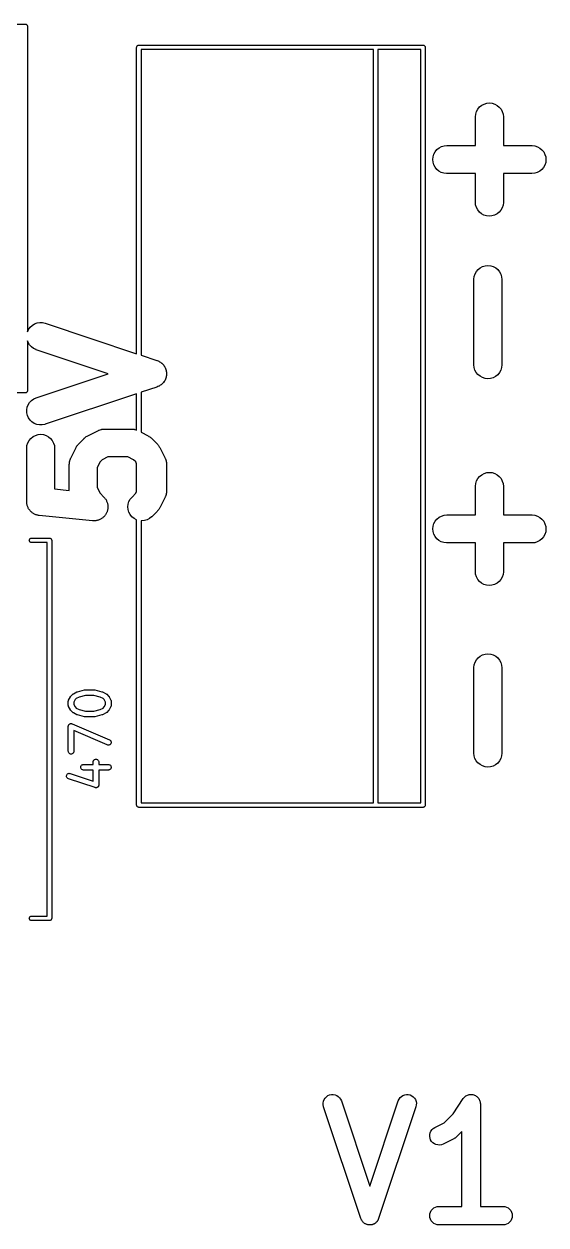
# Model space of a CAD drawing. Extents: x 84.8 to 173.4, y -140 to -47.1.
# Drawn here: x 158.46 to 172.46, y -139.28 to -107.07 of the extents above; entities that cross this region are included whole.
import ezdxf

# ---------------------------------------------------------------- set-up
doc = ezdxf.new("R2010")
doc.units = 0
doc.header["$MEASUREMENT"] = 0
doc.layers.add('BLACK', color=7, linetype='CONTINUOUS')

msp = doc.modelspace()

# ---------------------------------------------------------------- linework, layer by layer
at = {"layer": 'BLACK', "linetype": 'CONTINUOUS'}
for p, q in [((153.429, -107.069), (158.493, -107.069)), ((158.493, -107.069), (158.496, -107.069)), ((158.496, -107.069), (158.499, -107.069)), ((158.499, -107.069), (158.508, -107.07)), ((158.508, -107.07), (158.519, -107.073)), ((158.519, -107.073), (158.529, -107.079)), ((158.529, -107.079), (158.539, -107.086)), ((158.539, -107.086), (158.546, -107.096)), ((158.546, -107.096), (158.552, -107.106)), ((158.552, -107.106), (158.555, -107.117)), ((158.555, -107.117), (158.556, -107.129)), ((158.556, -107.129), (158.556, -107.132)), ((158.556, -107.132), (158.556, -115.327)), ((161.484, -107.696), (161.485, -107.684)), ((161.484, -107.699), (161.484, -107.696)), ((161.484, -115.91), (161.484, -107.699)), ((161.485, -107.684), (161.488, -107.673)), ((161.488, -107.673), (161.494, -107.663)), ((161.494, -107.663), (161.501, -107.653)), ((161.501, -107.653), (161.511, -107.646)), ((161.511, -107.646), (161.521, -107.64)), ((161.521, -107.64), (161.532, -107.637)), ((161.532, -107.637), (161.541, -107.636)), ((161.541, -107.636), (161.541, -107.636)), ((161.541, -107.636), (161.544, -107.636)), ((161.544, -107.636), (161.547, -107.636)), ((161.547, -107.636), (167.891, -107.636)), ((161.604, -107.756), (161.604, -115.95)), ((167.834, -107.756), (161.604, -107.756)), ((167.834, -127.956), (167.834, -107.756)), ((167.891, -107.636), (167.894, -107.636)), ((167.894, -107.636), (167.897, -107.636)), ((167.897, -107.636), (169.161, -107.636)), ((167.954, -107.756), (167.954, -127.956)), ((169.104, -107.756), (167.954, -107.756)), ((169.104, -127.956), (169.104, -107.756)), ((169.161, -107.636), (169.164, -107.636)), ((169.164, -107.636), (169.167, -107.636)), ((169.167, -107.636), (169.176, -107.637)), ((169.176, -107.637), (169.187, -107.64)), ((169.187, -107.64), (169.197, -107.646)), ((169.197, -107.646), (169.207, -107.653)), ((169.207, -107.653), (169.214, -107.663)), ((169.214, -107.663), (169.22, -107.673)), ((169.22, -107.673), (169.223, -107.684)), ((169.223, -107.684), (169.224, -107.696)), ((169.224, -107.696), (169.224, -107.699)), ((169.224, -107.699), (169.224, -128.013)), ((170.567, -109.556), (170.575, -109.483)), ((170.575, -109.483), (170.597, -109.414)), ((170.597, -109.414), (170.633, -109.35)), ((170.633, -109.35), (170.68, -109.294)), ((170.68, -109.294), (170.737, -109.248)), ((170.737, -109.248), (170.802, -109.214)), ((170.802, -109.214), (170.872, -109.193)), ((170.872, -109.193), (170.945, -109.186)), ((170.945, -109.186), (171.017, -109.194)), ((171.017, -109.194), (171.087, -109.216)), ((171.087, -109.216), (171.152, -109.251)), ((171.152, -109.251), (171.208, -109.297)), ((171.208, -109.297), (171.254, -109.354)), ((171.254, -109.354), (171.289, -109.419)), ((171.289, -109.419), (171.31, -109.489)), ((171.31, -109.489), (171.317, -109.561)), ((170.567, -109.561), (170.567, -109.556)), ((170.567, -110.329), (170.567, -109.561)), ((171.317, -109.561), (171.317, -110.329)), ((169.488, -110.495), (169.535, -110.438)), ((169.535, -110.438), (169.592, -110.392)), ((169.592, -110.392), (169.656, -110.358)), ((169.656, -110.358), (169.726, -110.336)), ((169.726, -110.336), (169.799, -110.329)), ((169.799, -110.329), (170.567, -110.329)), ((171.317, -110.329), (172.085, -110.329)), ((172.085, -110.329), (172.09, -110.329)), ((172.09, -110.329), (172.163, -110.337)), ((172.163, -110.337), (172.233, -110.36)), ((172.233, -110.36), (172.297, -110.395)), ((172.297, -110.395), (172.353, -110.442)), ((172.353, -110.442), (172.399, -110.499)), ((169.424, -110.702), (169.432, -110.629)), ((169.431, -110.775), (169.424, -110.702)), ((169.451, -110.845), (169.431, -110.775)), ((169.432, -110.629), (169.453, -110.559)), ((169.453, -110.559), (169.488, -110.495)), ((172.399, -110.499), (172.433, -110.564)), ((172.452, -110.78), (172.431, -110.85)), ((172.433, -110.564), (172.453, -110.634)), ((172.46, -110.707), (172.452, -110.78)), ((172.453, -110.634), (172.46, -110.707)), ((169.485, -110.91), (169.451, -110.845)), ((169.531, -110.967), (169.485, -110.91)), ((169.587, -111.014), (169.531, -110.967)), ((169.651, -111.049), (169.587, -111.014)), ((169.721, -111.071), (169.651, -111.049)), ((169.794, -111.079), (169.721, -111.071)), ((169.799, -111.079), (169.794, -111.079)), ((170.567, -111.079), (169.799, -111.079)), ((170.567, -111.847), (170.567, -111.079)), ((172.085, -111.079), (171.317, -111.079)), ((171.317, -111.079), (171.317, -111.847)), ((172.158, -111.072), (172.085, -111.079)), ((172.228, -111.051), (172.158, -111.072)), ((172.292, -111.017), (172.228, -111.051)), ((172.349, -110.97), (172.292, -111.017)), ((172.396, -110.914), (172.349, -110.97)), ((172.431, -110.85), (172.396, -110.914)), ((170.574, -111.92), (170.567, -111.847)), ((170.595, -111.99), (170.574, -111.92)), ((170.63, -112.055), (170.595, -111.99)), ((170.676, -112.111), (170.63, -112.055)), ((171.251, -112.059), (171.204, -112.115)), ((171.287, -111.995), (171.251, -112.059)), ((171.309, -111.925), (171.287, -111.995)), ((171.317, -111.852), (171.309, -111.925)), ((171.317, -111.847), (171.317, -111.852)), ((170.732, -112.158), (170.676, -112.111)), ((170.797, -112.193), (170.732, -112.158)), ((170.867, -112.214), (170.797, -112.193)), ((170.939, -112.222), (170.867, -112.214)), ((171.012, -112.215), (170.939, -112.222)), ((171.082, -112.195), (171.012, -112.215)), ((171.147, -112.161), (171.082, -112.195)), ((171.204, -112.115), (171.147, -112.161)), ((170.593, -113.707), (170.64, -113.651)), ((170.64, -113.651), (170.697, -113.605)), ((170.697, -113.605), (170.762, -113.571)), ((170.762, -113.571), (170.832, -113.551)), ((170.832, -113.551), (170.905, -113.544)), ((170.905, -113.544), (170.978, -113.552)), ((170.978, -113.552), (171.048, -113.573)), ((171.048, -113.573), (171.112, -113.608)), ((171.112, -113.608), (171.168, -113.655)), ((171.168, -113.655), (171.215, -113.712)), ((170.527, -113.914), (170.535, -113.841)), ((170.527, -113.919), (170.527, -113.914)), ((170.527, -116.205), (170.527, -113.919)), ((170.535, -113.841), (170.558, -113.771)), ((170.558, -113.771), (170.593, -113.707)), ((171.215, -113.712), (171.249, -113.776)), ((171.249, -113.776), (171.27, -113.846)), ((171.27, -113.846), (171.277, -113.919)), ((171.277, -113.919), (171.277, -116.205)), ((158.556, -115.326), (158.586, -115.26)), ((158.586, -115.26), (158.629, -115.2)), ((158.629, -115.2), (158.683, -115.15)), ((158.683, -115.15), (158.745, -115.111)), ((158.745, -115.111), (158.813, -115.085)), ((158.813, -115.085), (158.885, -115.073)), ((158.885, -115.073), (158.958, -115.075)), ((158.958, -115.075), (159.03, -115.092)), ((159.03, -115.092), (161.484, -115.91)), ((158.556, -115.327), (158.556, -115.326)), ((158.574, -115.612), (158.556, -115.563)), ((158.556, -115.563), (158.556, -116.896)), ((158.612, -115.674), (158.574, -115.612)), ((158.662, -115.728), (158.612, -115.674)), ((158.721, -115.771), (158.662, -115.728)), ((158.788, -115.801), (158.721, -115.771)), ((158.793, -115.803), (158.788, -115.801)), ((160.725, -116.447), (158.793, -115.803)), ((161.604, -115.95), (162.03, -116.092)), ((162.03, -116.092), (162.035, -116.093)), ((162.035, -116.093), (162.058, -116.104)), ((162.058, -116.104), (162.082, -116.114)), ((162.082, -116.114), (162.091, -116.12)), ((162.091, -116.12), (162.101, -116.124)), ((162.101, -116.124), (162.122, -116.139)), ((162.122, -116.139), (162.144, -116.153)), ((162.144, -116.153), (162.152, -116.161)), ((162.152, -116.161), (162.16, -116.167)), ((162.16, -116.167), (162.178, -116.186)), ((162.178, -116.186), (162.197, -116.204)), ((162.197, -116.204), (162.203, -116.213)), ((162.203, -116.213), (162.21, -116.221)), ((162.21, -116.221), (162.224, -116.243)), ((162.224, -116.243), (162.238, -116.264)), ((170.534, -116.278), (170.527, -116.205)), ((171.277, -116.21), (171.269, -116.283)), ((171.277, -116.205), (171.277, -116.21)), ((158.793, -117.092), (160.725, -116.447)), ((162.238, -116.264), (162.243, -116.274)), ((162.243, -116.274), (162.248, -116.283)), ((162.248, -116.283), (162.257, -116.308)), ((162.266, -116.568), (162.255, -116.592)), ((162.257, -116.308), (162.268, -116.331)), ((162.269, -116.558), (162.266, -116.568)), ((162.268, -116.331), (162.27, -116.342)), ((162.272, -116.548), (162.269, -116.558)), ((162.27, -116.342), (162.274, -116.352)), ((162.277, -116.523), (162.272, -116.548)), ((162.274, -116.352), (162.278, -116.377)), ((162.283, -116.497), (162.277, -116.523)), ((162.278, -116.377), (162.283, -116.403)), ((162.283, -116.403), (162.284, -116.414)), ((162.285, -116.476), (162.283, -116.487)), ((162.283, -116.487), (162.283, -116.497)), ((162.284, -116.414), (162.285, -116.424)), ((162.285, -116.424), (162.284, -116.45)), ((162.284, -116.45), (162.285, -116.476)), ((170.556, -116.348), (170.534, -116.278)), ((170.59, -116.412), (170.556, -116.348)), ((170.636, -116.469), (170.59, -116.412)), ((170.693, -116.516), (170.636, -116.469)), ((170.757, -116.551), (170.693, -116.516)), ((170.827, -116.572), (170.757, -116.551)), ((170.9, -116.58), (170.827, -116.572)), ((170.973, -116.573), (170.9, -116.58)), ((171.043, -116.553), (170.973, -116.573)), ((171.108, -116.519), (171.043, -116.553)), ((171.165, -116.473), (171.108, -116.519)), ((171.212, -116.417), (171.165, -116.473)), ((171.247, -116.353), (171.212, -116.417)), ((171.269, -116.283), (171.247, -116.353)), ((158.556, -116.899), (158.555, -116.911)), ((158.556, -116.896), (158.556, -116.899)), ((162.03, -116.803), (161.604, -116.945)), ((162.053, -116.793), (162.03, -116.803)), ((162.078, -116.783), (162.053, -116.793)), ((162.087, -116.778), (162.078, -116.783)), ((162.097, -116.773), (162.087, -116.778)), ((162.118, -116.758), (162.097, -116.773)), ((162.14, -116.745), (162.118, -116.758)), ((162.148, -116.737), (162.14, -116.745)), ((162.156, -116.731), (162.148, -116.737)), ((162.174, -116.712), (162.156, -116.731)), ((162.193, -116.695), (162.174, -116.712)), ((162.199, -116.686), (162.193, -116.695)), ((162.207, -116.678), (162.199, -116.686)), ((162.221, -116.656), (162.207, -116.678)), ((162.236, -116.635), (162.221, -116.656)), ((162.24, -116.625), (162.236, -116.635)), ((162.246, -116.616), (162.24, -116.625)), ((162.255, -116.592), (162.246, -116.616)), ((158.493, -116.959), (153.429, -116.959)), ((158.496, -116.959), (158.493, -116.959)), ((158.499, -116.959), (158.496, -116.959)), ((158.508, -116.958), (158.499, -116.959)), ((158.499, -116.959), (158.499, -116.959)), ((158.519, -116.955), (158.508, -116.958)), ((158.529, -116.949), (158.519, -116.955)), ((158.539, -116.942), (158.529, -116.949)), ((158.546, -116.932), (158.539, -116.942)), ((158.552, -116.922), (158.546, -116.932)), ((158.555, -116.911), (158.552, -116.922)), ((158.576, -117.279), (158.615, -117.217)), ((158.615, -117.217), (158.666, -117.164)), ((158.666, -117.164), (158.726, -117.121)), ((158.726, -117.121), (158.793, -117.092)), ((161.484, -116.985), (159.03, -117.803)), ((161.484, -117.959), (161.484, -116.985)), ((161.604, -116.945), (161.604, -118.017)), ((158.537, -117.419), (158.55, -117.347)), ((158.539, -117.492), (158.537, -117.419)), ((158.555, -117.564), (158.539, -117.492)), ((158.55, -117.347), (158.576, -117.279)), ((158.584, -117.631), (158.555, -117.564)), ((158.626, -117.691), (158.584, -117.631)), ((158.678, -117.741), (158.626, -117.691)), ((158.74, -117.781), (158.678, -117.741)), ((158.808, -117.808), (158.74, -117.781)), ((158.88, -117.821), (158.808, -117.808)), ((158.953, -117.82), (158.88, -117.821)), ((159.025, -117.805), (158.953, -117.82)), ((159.03, -117.803), (159.025, -117.805)), ((158.602, -118.236), (158.649, -118.18)), ((158.649, -118.18), (158.706, -118.134)), ((158.706, -118.134), (158.771, -118.1)), ((158.771, -118.1), (158.841, -118.079)), ((158.841, -118.079), (158.914, -118.072)), ((158.914, -118.072), (158.987, -118.08)), ((158.987, -118.08), (159.056, -118.102)), ((159.056, -118.102), (159.121, -118.137)), ((159.121, -118.137), (159.177, -118.183)), ((159.177, -118.183), (159.223, -118.24)), ((159.932, -118.325), (160.075, -118.182)), ((160.075, -118.182), (160.078, -118.179)), ((160.078, -118.179), (160.095, -118.165)), ((160.095, -118.165), (160.11, -118.151)), ((160.11, -118.151), (160.123, -118.143)), ((160.123, -118.143), (160.135, -118.133)), ((160.135, -118.133), (160.154, -118.123)), ((160.154, -118.123), (160.172, -118.112)), ((160.172, -118.112), (160.458, -117.969)), ((160.458, -117.969), (160.462, -117.967)), ((160.462, -117.967), (160.473, -117.963)), ((160.473, -117.963), (160.483, -117.958)), ((160.483, -117.958), (160.507, -117.95)), ((160.507, -117.95), (160.531, -117.942)), ((160.531, -117.942), (160.542, -117.94)), ((160.542, -117.94), (160.553, -117.937)), ((160.553, -117.937), (160.578, -117.934)), ((160.578, -117.934), (160.603, -117.93)), ((160.603, -117.93), (160.614, -117.931)), ((160.614, -117.931), (160.625, -117.93)), ((160.625, -117.93), (161.34, -117.93)), ((161.34, -117.93), (161.345, -117.93)), ((161.345, -117.93), (161.356, -117.931)), ((161.356, -117.931), (161.367, -117.931)), ((161.367, -117.931), (161.392, -117.935)), ((161.392, -117.935), (161.418, -117.938)), ((161.418, -117.938), (161.428, -117.941)), ((161.428, -117.941), (161.439, -117.943)), ((161.439, -117.943), (161.463, -117.952)), ((161.463, -117.952), (161.484, -117.959)), ((161.604, -118.017), (161.793, -118.112)), ((161.793, -118.112), (161.798, -118.114)), ((161.798, -118.114), (161.815, -118.126)), ((161.815, -118.126), (161.834, -118.136)), ((161.834, -118.136), (161.846, -118.146)), ((161.846, -118.146), (161.859, -118.154)), ((161.859, -118.154), (161.874, -118.169)), ((161.874, -118.169), (161.891, -118.182)), ((161.891, -118.182), (162.033, -118.325)), ((158.536, -118.442), (158.544, -118.369)), ((158.536, -118.447), (158.536, -118.442)), ((158.536, -119.876), (158.536, -118.447)), ((158.544, -118.369), (158.566, -118.3)), ((158.566, -118.3), (158.602, -118.236)), ((159.223, -118.24), (159.258, -118.305)), ((159.258, -118.305), (159.279, -118.375)), ((159.279, -118.375), (159.286, -118.447)), ((159.286, -118.447), (159.286, -119.537)), ((159.719, -118.708), (159.861, -118.423)), ((159.861, -118.423), (159.864, -118.418)), ((159.864, -118.418), (159.875, -118.4)), ((159.875, -118.4), (159.885, -118.382)), ((159.885, -118.382), (159.895, -118.37)), ((159.895, -118.37), (159.904, -118.357)), ((159.904, -118.357), (159.918, -118.341)), ((159.918, -118.341), (159.932, -118.325)), ((162.033, -118.325), (162.037, -118.329)), ((162.037, -118.329), (162.05, -118.345)), ((162.05, -118.345), (162.065, -118.361)), ((162.065, -118.361), (162.073, -118.374)), ((162.073, -118.374), (162.083, -118.386)), ((162.083, -118.386), (162.092, -118.405)), ((162.092, -118.405), (162.104, -118.423)), ((162.104, -118.423), (162.247, -118.708)), ((159.68, -118.849), (159.684, -118.823)), ((159.684, -118.823), (159.687, -118.798)), ((159.687, -118.798), (159.691, -118.788)), ((159.691, -118.788), (159.692, -118.777)), ((159.692, -118.777), (159.702, -118.753)), ((159.702, -118.753), (159.709, -118.728)), ((159.709, -118.728), (159.715, -118.719)), ((159.715, -118.719), (159.719, -118.708)), ((160.505, -118.812), (160.429, -118.965)), ((160.562, -118.756), (160.505, -118.812)), ((160.714, -118.68), (160.562, -118.756)), ((161.251, -118.68), (160.714, -118.68)), ((161.403, -118.756), (161.251, -118.68)), ((161.46, -118.812), (161.403, -118.756)), ((161.484, -118.86), (161.46, -118.812)), ((162.247, -118.708), (162.249, -118.713)), ((162.249, -118.713), (162.253, -118.723)), ((162.253, -118.723), (162.258, -118.733)), ((162.258, -118.733), (162.265, -118.758)), ((162.265, -118.758), (162.274, -118.782)), ((162.274, -118.782), (162.276, -118.793)), ((162.276, -118.793), (162.279, -118.803)), ((162.279, -118.803), (162.282, -118.829)), ((162.282, -118.829), (162.285, -118.854)), ((159.679, -118.871), (159.68, -118.86)), ((159.679, -118.876), (159.679, -118.871)), ((159.679, -119.576), (159.679, -118.876)), ((159.68, -118.86), (159.68, -118.849)), ((160.429, -118.965), (160.429, -119.502)), ((161.484, -119.606), (161.484, -118.86)), ((162.285, -118.854), (162.285, -118.865)), ((162.285, -118.865), (162.286, -118.876)), ((162.286, -118.876), (162.286, -119.59)), ((170.68, -119.2), (170.737, -119.154)), ((170.737, -119.154), (170.802, -119.12)), ((170.802, -119.12), (170.872, -119.099)), ((170.872, -119.099), (170.945, -119.092)), ((170.945, -119.092), (171.017, -119.1)), ((171.017, -119.1), (171.087, -119.122)), ((171.087, -119.122), (171.152, -119.157)), ((171.152, -119.157), (171.208, -119.203)), ((170.567, -119.462), (170.575, -119.389)), ((170.567, -119.467), (170.567, -119.462)), ((170.567, -120.235), (170.567, -119.467)), ((170.575, -119.389), (170.597, -119.32)), ((170.597, -119.32), (170.633, -119.256)), ((170.633, -119.256), (170.68, -119.2)), ((171.208, -119.203), (171.254, -119.26)), ((171.254, -119.26), (171.289, -119.325)), ((171.289, -119.325), (171.31, -119.395)), ((171.31, -119.395), (171.317, -119.467)), ((171.317, -119.467), (171.317, -120.235)), ((159.286, -119.537), (159.679, -119.576)), ((160.429, -119.502), (160.505, -119.654)), ((160.505, -119.654), (160.605, -119.754)), ((160.605, -119.754), (160.609, -119.757)), ((160.609, -119.757), (160.62, -119.772)), ((160.62, -119.772), (160.632, -119.784)), ((160.632, -119.784), (160.643, -119.8)), ((160.643, -119.8), (160.654, -119.815)), ((161.314, -119.81), (161.36, -119.754)), ((161.36, -119.754), (161.46, -119.654)), ((161.46, -119.654), (161.484, -119.606)), ((162.247, -119.758), (162.104, -120.044)), ((162.25, -119.748), (162.247, -119.758)), ((162.256, -119.738), (162.25, -119.748)), ((162.264, -119.714), (162.256, -119.738)), ((162.273, -119.69), (162.264, -119.714)), ((162.275, -119.679), (162.273, -119.69)), ((162.278, -119.668), (162.275, -119.679)), ((162.281, -119.643), (162.278, -119.668)), ((162.285, -119.618), (162.281, -119.643)), ((162.286, -119.596), (162.285, -119.606)), ((162.285, -119.606), (162.285, -119.618)), ((162.286, -119.59), (162.286, -119.596)), ((158.538, -119.893), (158.536, -119.876)), ((158.538, -119.909), (158.538, -119.893)), ((158.541, -119.929), (158.538, -119.909)), ((158.543, -119.949), (158.541, -119.929)), ((158.548, -119.965), (158.543, -119.949)), ((158.551, -119.981), (158.548, -119.965)), ((158.559, -120), (158.551, -119.981)), ((158.564, -120.019), (158.559, -120)), ((158.572, -120.034), (158.564, -120.019)), ((158.578, -120.049), (158.572, -120.034)), ((158.589, -120.066), (158.578, -120.049)), ((158.599, -120.084), (158.589, -120.066)), ((158.609, -120.096), (158.599, -120.084)), ((158.618, -120.11), (158.609, -120.096)), ((158.632, -120.125), (158.618, -120.11)), ((158.645, -120.14), (158.632, -120.125)), ((160.654, -119.815), (160.663, -119.831)), ((160.663, -119.831), (160.672, -119.846)), ((160.672, -119.846), (160.679, -119.863)), ((160.679, -119.863), (160.688, -119.88)), ((160.688, -119.88), (160.693, -119.897)), ((160.693, -119.897), (160.7, -119.914)), ((160.701, -120.113), (160.698, -120.13)), ((160.7, -119.914), (160.703, -119.932)), ((160.707, -120.096), (160.701, -120.113)), ((160.703, -119.932), (160.708, -119.95)), ((160.709, -120.077), (160.707, -120.096)), ((160.708, -119.95), (160.71, -119.968)), ((160.713, -120.059), (160.709, -120.077)), ((160.71, -119.968), (160.713, -119.986)), ((160.713, -119.986), (160.713, -120.004)), ((160.713, -120.004), (160.715, -120.023)), ((160.715, -120.023), (160.713, -120.041)), ((160.713, -120.041), (160.713, -120.059)), ((161.25, -120.018), (161.258, -119.945)), ((161.257, -120.09), (161.25, -120.018)), ((161.278, -120.161), (161.257, -120.09)), ((161.258, -119.945), (161.279, -119.875)), ((161.279, -119.875), (161.314, -119.81)), ((162.047, -120.125), (162.033, -120.141)), ((162.061, -120.11), (162.047, -120.125)), ((162.07, -120.097), (162.061, -120.11)), ((162.08, -120.085), (162.07, -120.097)), ((162.09, -120.066), (162.08, -120.085)), ((162.101, -120.048), (162.09, -120.066)), ((162.104, -120.044), (162.101, -120.048)), ((158.658, -120.151), (158.645, -120.14)), ((158.67, -120.163), (158.658, -120.151)), ((158.686, -120.174), (158.67, -120.163)), ((158.701, -120.187), (158.686, -120.174)), ((158.716, -120.195), (158.701, -120.187)), ((158.73, -120.204), (158.716, -120.195)), ((158.748, -120.212), (158.73, -120.204)), ((158.766, -120.222), (158.748, -120.212)), ((158.782, -120.227), (158.766, -120.222)), ((158.797, -120.233), (158.782, -120.227)), ((158.817, -120.237), (158.797, -120.233)), ((158.836, -120.243), (158.817, -120.237)), ((158.852, -120.245), (158.836, -120.243)), ((158.869, -120.249), (158.852, -120.245)), ((158.874, -120.249), (158.869, -120.249)), ((160.302, -120.392), (158.874, -120.249)), ((160.32, -120.392), (160.302, -120.392)), ((160.338, -120.394), (160.32, -120.392)), ((160.357, -120.392), (160.338, -120.394)), ((160.376, -120.392), (160.357, -120.392)), ((160.393, -120.389), (160.376, -120.392)), ((160.411, -120.387), (160.393, -120.389)), ((160.429, -120.382), (160.411, -120.387)), ((160.447, -120.378), (160.429, -120.382)), ((160.464, -120.371), (160.447, -120.378)), ((160.481, -120.366), (160.464, -120.371)), ((160.498, -120.357), (160.481, -120.366)), ((160.515, -120.35), (160.498, -120.357)), ((160.53, -120.34), (160.515, -120.35)), ((160.546, -120.332), (160.53, -120.34)), ((160.561, -120.32), (160.546, -120.332)), ((160.576, -120.31), (160.561, -120.32)), ((160.589, -120.297), (160.576, -120.31)), ((160.603, -120.286), (160.589, -120.297)), ((160.615, -120.272), (160.603, -120.286)), ((160.628, -120.258), (160.615, -120.272)), ((160.638, -120.244), (160.628, -120.258)), ((160.65, -120.23), (160.638, -120.244)), ((160.659, -120.213), (160.65, -120.23)), ((160.669, -120.198), (160.659, -120.213)), ((160.676, -120.181), (160.669, -120.198)), ((160.685, -120.165), (160.676, -120.181)), ((160.69, -120.148), (160.685, -120.165)), ((160.698, -120.13), (160.69, -120.148)), ((161.312, -120.225), (161.278, -120.161)), ((161.358, -120.282), (161.312, -120.225)), ((161.415, -120.329), (161.358, -120.282)), ((161.479, -120.364), (161.415, -120.329)), ((161.484, -120.366), (161.479, -120.364)), ((161.484, -128.013), (161.484, -120.366)), ((161.622, -120.394), (161.604, -120.392)), ((161.604, -120.392), (161.604, -127.956)), ((161.694, -120.387), (161.622, -120.394)), ((161.765, -120.367), (161.694, -120.387)), ((161.83, -120.333), (161.765, -120.367)), ((161.887, -120.288), (161.83, -120.333)), ((161.891, -120.284), (161.887, -120.288)), ((162.033, -120.141), (161.891, -120.284)), ((169.453, -120.465), (169.488, -120.401)), ((169.488, -120.401), (169.535, -120.344)), ((169.535, -120.344), (169.592, -120.298)), ((169.592, -120.298), (169.656, -120.264)), ((169.656, -120.264), (169.726, -120.242)), ((169.726, -120.242), (169.799, -120.235)), ((169.799, -120.235), (170.567, -120.235)), ((171.317, -120.235), (172.085, -120.235)), ((172.085, -120.235), (172.09, -120.235)), ((172.09, -120.235), (172.163, -120.243)), ((172.163, -120.243), (172.233, -120.266)), ((172.233, -120.266), (172.297, -120.301)), ((172.297, -120.301), (172.353, -120.348)), ((172.353, -120.348), (172.399, -120.405)), ((172.399, -120.405), (172.433, -120.47)), ((169.424, -120.608), (169.432, -120.535)), ((169.431, -120.681), (169.424, -120.608)), ((169.451, -120.751), (169.431, -120.681)), ((169.432, -120.535), (169.453, -120.465)), ((169.485, -120.816), (169.451, -120.751)), ((172.431, -120.756), (172.396, -120.82)), ((172.452, -120.686), (172.431, -120.756)), ((172.433, -120.47), (172.453, -120.54)), ((172.46, -120.613), (172.452, -120.686)), ((172.453, -120.54), (172.46, -120.613)), ((158.606, -120.914), (158.607, -120.902)), ((158.607, -120.926), (158.606, -120.914)), ((158.607, -120.902), (158.61, -120.891)), ((158.61, -120.937), (158.607, -120.926)), ((158.61, -120.891), (158.616, -120.881)), ((158.616, -120.947), (158.61, -120.937)), ((158.616, -120.881), (158.623, -120.871)), ((158.623, -120.957), (158.616, -120.947)), ((158.623, -120.871), (158.633, -120.864)), ((158.633, -120.964), (158.623, -120.957)), ((158.633, -120.864), (158.643, -120.858)), ((158.643, -120.97), (158.633, -120.964)), ((158.643, -120.858), (158.654, -120.855)), ((158.654, -120.973), (158.643, -120.97)), ((158.654, -120.855), (158.663, -120.854)), ((158.663, -120.974), (158.654, -120.973)), ((158.663, -120.854), (159.143, -120.854)), ((159.086, -120.974), (158.663, -120.974)), ((159.086, -130.994), (159.086, -120.974)), ((159.143, -120.854), (159.146, -120.854)), ((159.146, -120.854), (159.149, -120.854)), ((159.149, -120.854), (159.149, -120.854)), ((159.149, -120.854), (159.158, -120.855)), ((159.158, -120.855), (159.169, -120.858)), ((159.169, -120.858), (159.179, -120.864)), ((159.179, -120.864), (159.189, -120.871)), ((159.189, -120.871), (159.196, -120.881)), ((159.196, -120.881), (159.202, -120.891)), ((159.202, -120.891), (159.205, -120.902)), ((159.205, -120.902), (159.206, -120.914)), ((159.206, -120.914), (159.206, -120.917)), ((159.206, -120.917), (159.206, -131.051)), ((169.531, -120.873), (169.485, -120.816)), ((169.587, -120.92), (169.531, -120.873)), ((169.651, -120.955), (169.587, -120.92)), ((169.721, -120.977), (169.651, -120.955)), ((169.794, -120.985), (169.721, -120.977)), ((169.799, -120.985), (169.794, -120.985)), ((170.567, -120.985), (169.799, -120.985)), ((170.567, -121.753), (170.567, -120.985)), ((172.085, -120.985), (171.317, -120.985)), ((171.317, -120.985), (171.317, -121.753)), ((172.158, -120.978), (172.085, -120.985)), ((172.228, -120.957), (172.158, -120.978)), ((172.292, -120.923), (172.228, -120.957)), ((172.349, -120.876), (172.292, -120.923)), ((172.396, -120.82), (172.349, -120.876)), ((170.574, -121.826), (170.567, -121.753)), ((170.595, -121.896), (170.574, -121.826)), ((170.63, -121.961), (170.595, -121.896)), ((170.676, -122.017), (170.63, -121.961)), ((170.732, -122.064), (170.676, -122.017)), ((171.204, -122.021), (171.147, -122.067)), ((171.251, -121.965), (171.204, -122.021)), ((171.287, -121.901), (171.251, -121.965)), ((171.309, -121.831), (171.287, -121.901)), ((171.317, -121.758), (171.309, -121.831)), ((171.317, -121.753), (171.317, -121.758)), ((170.797, -122.099), (170.732, -122.064)), ((170.867, -122.12), (170.797, -122.099)), ((170.939, -122.128), (170.867, -122.12)), ((171.012, -122.121), (170.939, -122.128)), ((171.082, -122.101), (171.012, -122.121)), ((171.147, -122.067), (171.082, -122.101)), ((170.697, -124.019), (170.762, -123.985)), ((170.762, -123.985), (170.832, -123.965)), ((170.832, -123.965), (170.905, -123.958)), ((170.905, -123.958), (170.978, -123.966)), ((170.978, -123.966), (171.048, -123.987)), ((171.048, -123.987), (171.112, -124.022)), ((170.527, -124.328), (170.535, -124.255)), ((170.535, -124.255), (170.558, -124.185)), ((170.558, -124.185), (170.593, -124.121)), ((170.593, -124.121), (170.64, -124.065)), ((170.64, -124.065), (170.697, -124.019)), ((171.112, -124.022), (171.168, -124.069)), ((171.168, -124.069), (171.215, -124.126)), ((171.215, -124.126), (171.249, -124.19)), ((171.249, -124.19), (171.27, -124.26)), ((171.27, -124.26), (171.277, -124.333)), ((170.527, -124.333), (170.527, -124.328)), ((170.527, -126.619), (170.527, -124.333)), ((171.277, -124.333), (171.277, -126.619)), ((159.899, -124.975), (160.089, -124.927)), ((160.089, -124.927), (160.09, -124.927)), ((160.09, -124.927), (160.091, -124.927)), ((160.091, -124.927), (160.093, -124.926)), ((160.093, -124.926), (160.099, -124.926)), ((160.099, -124.926), (160.105, -124.925)), ((160.105, -124.925), (160.106, -124.925)), ((160.106, -124.925), (160.107, -124.925)), ((160.107, -124.925), (160.345, -124.925)), ((160.345, -124.925), (160.346, -124.925)), ((160.346, -124.925), (160.348, -124.925)), ((160.348, -124.925), (160.349, -124.925)), ((160.349, -124.925), (160.355, -124.926)), ((160.355, -124.926), (160.361, -124.927)), ((160.361, -124.927), (160.362, -124.927)), ((160.362, -124.927), (160.364, -124.927)), ((160.364, -124.927), (160.554, -124.975)), ((159.651, -125.237), (159.652, -125.235)), ((159.651, -125.238), (159.651, -125.237)), ((159.651, -125.333), (159.651, -125.238)), ((159.652, -125.227), (159.653, -125.222)), ((159.652, -125.233), (159.652, -125.227)), ((159.652, -125.235), (159.652, -125.233)), ((159.653, -125.222), (159.654, -125.22)), ((159.654, -125.218), (159.656, -125.213)), ((159.654, -125.22), (159.654, -125.218)), ((159.656, -125.213), (159.657, -125.208)), ((159.657, -125.208), (159.659, -125.207)), ((159.659, -125.204), (159.707, -125.109)), ((159.659, -125.207), (159.659, -125.204)), ((159.707, -125.108), (159.71, -125.105)), ((159.707, -125.109), (159.707, -125.108)), ((159.71, -125.105), (159.712, -125.101)), ((159.712, -125.101), (159.714, -125.099)), ((159.714, -125.099), (159.715, -125.096)), ((159.715, -125.096), (159.718, -125.093)), ((159.718, -125.093), (159.721, -125.09)), ((159.721, -125.09), (159.769, -125.042)), ((159.769, -125.041), (159.773, -125.039)), ((159.769, -125.042), (159.769, -125.041)), ((159.773, -125.039), (159.776, -125.036)), ((159.776, -125.036), (159.778, -125.034)), ((159.778, -125.034), (159.781, -125.032)), ((159.781, -125.032), (159.785, -125.03)), ((159.785, -125.03), (159.788, -125.028)), ((159.788, -125.028), (159.883, -124.98)), ((159.836, -125.187), (159.801, -125.256)), ((159.801, -125.256), (159.801, -125.316)), ((159.866, -125.157), (159.836, -125.187)), ((159.943, -125.118), (159.866, -125.157)), ((159.883, -124.98), (159.884, -124.98)), ((159.884, -124.98), (159.885, -124.98)), ((159.885, -124.98), (159.891, -124.977)), ((159.885, -124.98), (159.885, -124.98)), ((159.891, -124.977), (159.898, -124.975)), ((159.898, -124.975), (159.898, -124.975)), ((159.898, -124.975), (159.899, -124.975)), ((160.117, -125.075), (159.943, -125.118)), ((160.336, -125.075), (160.117, -125.075)), ((160.51, -125.118), (160.336, -125.075)), ((160.587, -125.157), (160.51, -125.118)), ((160.554, -124.975), (160.555, -124.975)), ((160.555, -124.975), (160.555, -124.975)), ((160.555, -124.975), (160.556, -124.975)), ((160.556, -124.975), (160.562, -124.978)), ((160.562, -124.978), (160.569, -124.98)), ((160.569, -124.98), (160.569, -124.98)), ((160.569, -124.98), (160.569, -124.98)), ((160.569, -124.98), (160.665, -125.028)), ((160.617, -125.187), (160.587, -125.157)), ((160.651, -125.256), (160.617, -125.187)), ((160.651, -125.316), (160.651, -125.256)), ((160.665, -125.028), (160.666, -125.029)), ((160.666, -125.029), (160.669, -125.031)), ((160.669, -125.031), (160.673, -125.033)), ((160.673, -125.033), (160.675, -125.035)), ((160.675, -125.035), (160.678, -125.036)), ((160.678, -125.036), (160.681, -125.039)), ((160.681, -125.039), (160.684, -125.042)), ((160.684, -125.042), (160.732, -125.09)), ((160.732, -125.09), (160.733, -125.09)), ((160.733, -125.09), (160.735, -125.094)), ((160.735, -125.094), (160.738, -125.097)), ((160.738, -125.097), (160.74, -125.099)), ((160.74, -125.099), (160.742, -125.102)), ((160.742, -125.102), (160.744, -125.106)), ((160.744, -125.106), (160.746, -125.109)), ((160.746, -125.109), (160.793, -125.204)), ((160.793, -125.204), (160.794, -125.205)), ((160.794, -125.205), (160.795, -125.207)), ((160.795, -125.207), (160.796, -125.209)), ((160.796, -125.209), (160.797, -125.214)), ((160.797, -125.214), (160.799, -125.219)), ((160.799, -125.219), (160.799, -125.221)), ((160.799, -125.221), (160.8, -125.223)), ((160.8, -125.223), (160.8, -125.229)), ((160.8, -125.229), (160.801, -125.234)), ((160.801, -125.234), (160.801, -125.236)), ((160.801, -125.236), (160.801, -125.238)), ((160.801, -125.238), (160.801, -125.333)), ((159.652, -125.335), (159.651, -125.333)), ((159.652, -125.338), (159.652, -125.335)), ((159.652, -125.343), (159.652, -125.338)), ((159.653, -125.348), (159.652, -125.343)), ((159.653, -125.35), (159.653, -125.348)), ((159.654, -125.352), (159.653, -125.35)), ((159.656, -125.357), (159.654, -125.352)), ((159.657, -125.362), (159.656, -125.357)), ((159.658, -125.364), (159.657, -125.362)), ((159.659, -125.366), (159.658, -125.364)), ((159.659, -125.367), (159.659, -125.366)), ((159.707, -125.462), (159.659, -125.367)), ((159.709, -125.466), (159.707, -125.462)), ((159.711, -125.469), (159.709, -125.466)), ((159.713, -125.472), (159.711, -125.469)), ((159.715, -125.474), (159.713, -125.472)), ((159.718, -125.477), (159.715, -125.474)), ((159.72, -125.481), (159.718, -125.477)), ((159.721, -125.482), (159.72, -125.481)), ((159.769, -125.529), (159.721, -125.482)), ((159.772, -125.532), (159.769, -125.529)), ((159.775, -125.535), (159.772, -125.532)), ((159.777, -125.536), (159.775, -125.535)), ((159.78, -125.538), (159.777, -125.536)), ((159.784, -125.54), (159.78, -125.538)), ((159.787, -125.543), (159.784, -125.54)), ((159.788, -125.543), (159.787, -125.543)), ((159.883, -125.591), (159.788, -125.543)), ((159.801, -125.316), (159.836, -125.384)), ((159.836, -125.384), (159.866, -125.414)), ((159.866, -125.414), (159.943, -125.453)), ((159.884, -125.591), (159.883, -125.591)), ((159.89, -125.594), (159.884, -125.591)), ((159.884, -125.591), (159.884, -125.591)), ((159.897, -125.596), (159.89, -125.594)), ((159.898, -125.596), (159.897, -125.596)), ((159.897, -125.596), (159.897, -125.596)), ((159.899, -125.596), (159.898, -125.596)), ((160.089, -125.644), (159.899, -125.596)), ((159.943, -125.453), (160.117, -125.496)), ((160.117, -125.496), (160.336, -125.496)), ((160.336, -125.496), (160.51, -125.453)), ((160.554, -125.596), (160.364, -125.644)), ((160.51, -125.453), (160.587, -125.414)), ((160.555, -125.596), (160.554, -125.596)), ((160.554, -125.596), (160.554, -125.596)), ((160.561, -125.594), (160.555, -125.596)), ((160.568, -125.592), (160.561, -125.594)), ((160.569, -125.591), (160.568, -125.591)), ((160.568, -125.591), (160.568, -125.592)), ((160.665, -125.543), (160.569, -125.591)), ((160.569, -125.591), (160.569, -125.591)), ((160.587, -125.414), (160.617, -125.384)), ((160.617, -125.384), (160.651, -125.316)), ((160.668, -125.541), (160.665, -125.543)), ((160.672, -125.539), (160.668, -125.541)), ((160.674, -125.537), (160.672, -125.539)), ((160.677, -125.535), (160.674, -125.537)), ((160.68, -125.532), (160.677, -125.535)), ((160.683, -125.53), (160.68, -125.532)), ((160.684, -125.529), (160.683, -125.53)), ((160.732, -125.482), (160.684, -125.529)), ((160.734, -125.478), (160.732, -125.482)), ((160.737, -125.475), (160.734, -125.478)), ((160.739, -125.473), (160.737, -125.475)), ((160.741, -125.47), (160.739, -125.473)), ((160.743, -125.466), (160.741, -125.47)), ((160.745, -125.463), (160.743, -125.466)), ((160.746, -125.462), (160.745, -125.463)), ((160.793, -125.367), (160.746, -125.462)), ((160.794, -125.365), (160.793, -125.367)), ((160.795, -125.363), (160.794, -125.365)), ((160.797, -125.358), (160.795, -125.363)), ((160.799, -125.353), (160.797, -125.358)), ((160.8, -125.349), (160.799, -125.351)), ((160.799, -125.351), (160.799, -125.353)), ((160.801, -125.339), (160.8, -125.344)), ((160.8, -125.344), (160.8, -125.349)), ((160.801, -125.333), (160.801, -125.334)), ((160.801, -125.334), (160.801, -125.336)), ((160.801, -125.336), (160.801, -125.339)), ((159.651, -125.903), (159.652, -125.896)), ((159.651, -125.904), (159.651, -125.903)), ((159.651, -125.903), (159.651, -125.903)), ((159.651, -125.905), (159.651, -125.904)), ((159.651, -126.571), (159.651, -125.905)), ((159.652, -125.896), (159.653, -125.889)), ((159.653, -125.889), (159.655, -125.882)), ((159.653, -125.889), (159.653, -125.889)), ((159.653, -125.889), (159.653, -125.889)), ((159.655, -125.882), (159.657, -125.875)), ((159.657, -125.875), (159.658, -125.875)), ((159.658, -125.875), (159.661, -125.869)), ((159.658, -125.875), (159.658, -125.875)), ((159.661, -125.869), (159.664, -125.862)), ((159.664, -125.862), (159.665, -125.862)), ((159.665, -125.862), (159.669, -125.856)), ((159.665, -125.862), (159.665, -125.862)), ((159.669, -125.856), (159.674, -125.851)), ((159.674, -125.851), (159.68, -125.846)), ((159.674, -125.851), (159.674, -125.851)), ((159.674, -125.851), (159.674, -125.851)), ((159.68, -125.846), (159.685, -125.842)), ((159.685, -125.842), (159.686, -125.842)), ((159.686, -125.842), (159.692, -125.838)), ((159.686, -125.842), (159.686, -125.842)), ((159.692, -125.838), (159.698, -125.835)), ((159.698, -125.835), (159.699, -125.835)), ((159.699, -125.835), (159.705, -125.833)), ((159.699, -125.835), (159.699, -125.835)), ((159.705, -125.833), (159.712, -125.831)), ((159.712, -125.831), (159.713, -125.831)), ((159.713, -125.831), (159.72, -125.83)), ((159.713, -125.831), (159.713, -125.831)), ((159.72, -125.83), (159.727, -125.83)), ((159.727, -125.83), (159.727, -125.83)), ((159.727, -125.83), (159.735, -125.83)), ((159.727, -125.83), (159.727, -125.83)), ((159.735, -125.83), (159.741, -125.831)), ((159.741, -125.831), (159.742, -125.831)), ((159.742, -125.831), (159.742, -125.831)), ((159.742, -125.831), (159.749, -125.833)), ((159.749, -125.833), (159.755, -125.836)), ((159.755, -125.836), (159.756, -125.836)), ((159.756, -125.836), (159.756, -125.836)), ((159.756, -125.836), (160.756, -126.264)), ((160.09, -125.644), (160.089, -125.644)), ((160.092, -125.645), (160.09, -125.644)), ((160.098, -125.645), (160.092, -125.645)), ((160.104, -125.646), (160.098, -125.645)), ((160.105, -125.646), (160.104, -125.646)), ((160.106, -125.646), (160.105, -125.646)), ((160.107, -125.646), (160.106, -125.646)), ((160.345, -125.646), (160.107, -125.646)), ((160.347, -125.646), (160.345, -125.646)), ((160.348, -125.646), (160.347, -125.646)), ((160.354, -125.645), (160.348, -125.646)), ((160.36, -125.645), (160.354, -125.645)), ((160.361, -125.645), (160.36, -125.645)), ((160.363, -125.644), (160.361, -125.645)), ((160.364, -125.644), (160.363, -125.644)), ((160.697, -126.402), (159.801, -126.018)), ((159.801, -126.018), (159.801, -126.571)), ((160.711, -126.407), (160.697, -126.402)), ((160.725, -126.408), (160.711, -126.407)), ((160.74, -126.407), (160.725, -126.408)), ((160.754, -126.403), (160.74, -126.407)), ((160.767, -126.396), (160.754, -126.403)), ((160.756, -126.264), (160.757, -126.265)), ((160.757, -126.265), (160.77, -126.272)), ((160.778, -126.387), (160.767, -126.396)), ((160.77, -126.272), (160.781, -126.282)), ((160.788, -126.376), (160.778, -126.387)), ((160.781, -126.282), (160.79, -126.293)), ((160.795, -126.363), (160.788, -126.376)), ((160.79, -126.293), (160.796, -126.306)), ((160.8, -126.349), (160.795, -126.363)), ((160.796, -126.306), (160.8, -126.32)), ((160.8, -126.32), (160.801, -126.335)), ((160.801, -126.335), (160.8, -126.349)), ((159.653, -126.586), (159.651, -126.571)), ((159.657, -126.6), (159.653, -126.586)), ((159.664, -126.613), (159.657, -126.6)), ((159.673, -126.624), (159.664, -126.613)), ((159.684, -126.634), (159.673, -126.624)), ((159.697, -126.64), (159.684, -126.634)), ((159.711, -126.645), (159.697, -126.64)), ((159.726, -126.646), (159.711, -126.645)), ((159.74, -126.645), (159.726, -126.646)), ((159.754, -126.641), (159.74, -126.645)), ((159.767, -126.634), (159.754, -126.641)), ((159.779, -126.625), (159.767, -126.634)), ((159.788, -126.614), (159.779, -126.625)), ((159.795, -126.601), (159.788, -126.614)), ((159.8, -126.587), (159.795, -126.601)), ((159.801, -126.572), (159.8, -126.587)), ((159.801, -126.571), (159.801, -126.572)), ((160.318, -126.856), (160.32, -126.841)), ((160.318, -126.857), (160.318, -126.856)), ((160.318, -126.925), (160.318, -126.857)), ((160.32, -126.841), (160.324, -126.828)), ((160.324, -126.828), (160.331, -126.815)), ((160.331, -126.815), (160.341, -126.803)), ((160.341, -126.803), (160.352, -126.794)), ((160.352, -126.794), (160.365, -126.788)), ((160.365, -126.788), (160.379, -126.783)), ((160.379, -126.783), (160.394, -126.782)), ((160.394, -126.782), (160.408, -126.784)), ((160.408, -126.784), (160.422, -126.788)), ((160.422, -126.788), (160.435, -126.795)), ((160.435, -126.795), (160.446, -126.804)), ((160.446, -126.804), (160.456, -126.816)), ((160.456, -126.816), (160.462, -126.828)), ((160.462, -126.828), (160.467, -126.842)), ((160.467, -126.842), (160.468, -126.857)), ((160.468, -126.857), (160.468, -126.925)), ((170.534, -126.692), (170.527, -126.619)), ((170.556, -126.762), (170.534, -126.692)), ((170.59, -126.826), (170.556, -126.762)), ((170.636, -126.883), (170.59, -126.826)), ((170.693, -126.93), (170.636, -126.883)), ((171.165, -126.887), (171.108, -126.933)), ((171.212, -126.831), (171.165, -126.887)), ((171.247, -126.767), (171.212, -126.831)), ((171.269, -126.697), (171.247, -126.767)), ((171.277, -126.624), (171.269, -126.697)), ((171.277, -126.619), (171.277, -126.624)), ((159.608, -127.214), (159.614, -127.2)), ((159.614, -127.2), (159.622, -127.189)), ((159.622, -127.189), (159.633, -127.179)), ((159.633, -127.179), (159.645, -127.171)), ((159.645, -127.171), (159.659, -127.166)), ((159.659, -127.166), (159.674, -127.163)), ((159.674, -127.163), (159.688, -127.164)), ((159.688, -127.164), (159.702, -127.167)), ((159.702, -127.167), (160.318, -127.372)), ((159.985, -126.999), (159.986, -126.985)), ((159.986, -127.014), (159.985, -126.999)), ((159.986, -126.985), (159.991, -126.971)), ((159.99, -127.028), (159.986, -127.014)), ((159.997, -127.041), (159.99, -127.028)), ((159.991, -126.971), (159.998, -126.958)), ((160.006, -127.052), (159.997, -127.041)), ((159.998, -126.958), (160.007, -126.947)), ((160.017, -127.062), (160.006, -127.052)), ((160.007, -126.947), (160.018, -126.937)), ((160.03, -127.069), (160.017, -127.062)), ((160.018, -126.937), (160.031, -126.931)), ((160.044, -127.073), (160.03, -127.069)), ((160.031, -126.931), (160.045, -126.926)), ((160.059, -127.075), (160.044, -127.073)), ((160.045, -126.926), (160.06, -126.925)), ((160.06, -127.075), (160.059, -127.075)), ((160.06, -126.925), (160.318, -126.925)), ((160.318, -127.075), (160.06, -127.075)), ((160.318, -127.372), (160.318, -127.075)), ((160.468, -126.925), (160.726, -126.925)), ((160.726, -127.075), (160.468, -127.075)), ((160.468, -127.075), (160.468, -127.476)), ((160.726, -126.925), (160.727, -126.925)), ((160.741, -127.073), (160.726, -127.075)), ((160.727, -126.925), (160.742, -126.927)), ((160.755, -127.069), (160.741, -127.073)), ((160.742, -126.927), (160.756, -126.931)), ((160.768, -127.062), (160.755, -127.069)), ((160.756, -126.931), (160.769, -126.938)), ((160.779, -127.053), (160.768, -127.062)), ((160.769, -126.938), (160.78, -126.947)), ((160.789, -127.042), (160.779, -127.053)), ((160.78, -126.947), (160.789, -126.959)), ((160.789, -126.959), (160.796, -126.972)), ((160.796, -127.029), (160.789, -127.042)), ((160.796, -126.972), (160.8, -126.986)), ((160.8, -127.015), (160.796, -127.029)), ((160.8, -126.986), (160.801, -127)), ((160.801, -127), (160.8, -127.015)), ((170.757, -126.965), (170.693, -126.93)), ((170.827, -126.986), (170.757, -126.965)), ((170.9, -126.994), (170.827, -126.986)), ((170.973, -126.987), (170.9, -126.994)), ((171.043, -126.967), (170.973, -126.987)), ((171.108, -126.933), (171.043, -126.967)), ((159.604, -127.228), (159.608, -127.214)), ((159.604, -127.243), (159.604, -127.228)), ((159.606, -127.257), (159.604, -127.243)), ((159.611, -127.271), (159.606, -127.257)), ((159.619, -127.283), (159.611, -127.271)), ((159.629, -127.294), (159.619, -127.283)), ((159.641, -127.303), (159.629, -127.294)), ((159.654, -127.309), (159.641, -127.303)), ((159.655, -127.309), (159.654, -127.309)), ((160.369, -127.547), (159.655, -127.309)), ((160.442, -127.532), (160.439, -127.536)), ((160.446, -127.53), (160.442, -127.532)), ((160.447, -127.527), (160.446, -127.53)), ((160.449, -127.526), (160.447, -127.527)), ((160.452, -127.522), (160.449, -127.526)), ((160.455, -127.518), (160.452, -127.522)), ((160.456, -127.516), (160.455, -127.518)), ((160.458, -127.514), (160.456, -127.516)), ((160.46, -127.51), (160.458, -127.514)), ((160.462, -127.506), (160.46, -127.51)), ((160.463, -127.503), (160.462, -127.506)), ((160.464, -127.5), (160.463, -127.503)), ((160.465, -127.496), (160.464, -127.5)), ((160.466, -127.492), (160.465, -127.496)), ((160.467, -127.489), (160.466, -127.492)), ((160.468, -127.482), (160.467, -127.486)), ((160.467, -127.486), (160.467, -127.489)), ((160.468, -127.476), (160.468, -127.477)), ((160.468, -127.477), (160.468, -127.482)), ((160.374, -127.548), (160.369, -127.547)), ((160.378, -127.55), (160.374, -127.548)), ((160.381, -127.55), (160.378, -127.55)), ((160.384, -127.55), (160.381, -127.55)), ((160.388, -127.551), (160.384, -127.55)), ((160.393, -127.551), (160.388, -127.551)), ((160.395, -127.551), (160.393, -127.551)), ((160.398, -127.551), (160.395, -127.551)), ((160.403, -127.55), (160.398, -127.551)), ((160.407, -127.55), (160.403, -127.55)), ((160.41, -127.549), (160.407, -127.55)), ((160.413, -127.548), (160.41, -127.549)), ((160.417, -127.547), (160.413, -127.548)), ((160.421, -127.546), (160.417, -127.547)), ((160.424, -127.544), (160.421, -127.546)), ((160.426, -127.543), (160.424, -127.544)), ((160.43, -127.541), (160.426, -127.543)), ((160.434, -127.539), (160.43, -127.541)), ((160.436, -127.537), (160.434, -127.539)), ((160.439, -127.536), (160.436, -127.537)), ((161.484, -128.016), (161.484, -128.013)), ((161.485, -128.028), (161.484, -128.016)), ((161.488, -128.039), (161.485, -128.028)), ((161.494, -128.049), (161.488, -128.039)), ((161.501, -128.059), (161.494, -128.049)), ((161.511, -128.066), (161.501, -128.059)), ((161.521, -128.072), (161.511, -128.066)), ((161.532, -128.075), (161.521, -128.072)), ((161.536, -128.076), (161.532, -128.075)), ((161.544, -128.076), (161.536, -128.076)), ((161.547, -128.076), (161.544, -128.076)), ((167.891, -128.076), (161.547, -128.076)), ((161.604, -127.956), (167.834, -127.956)), ((167.894, -128.076), (167.891, -128.076)), ((167.897, -128.076), (167.894, -128.076)), ((169.161, -128.076), (167.897, -128.076)), ((167.954, -127.956), (169.104, -127.956)), ((169.164, -128.076), (169.161, -128.076)), ((169.167, -128.076), (169.164, -128.076)), ((169.176, -128.075), (169.167, -128.076)), ((169.167, -128.076), (169.167, -128.076)), ((169.187, -128.072), (169.176, -128.075)), ((169.197, -128.066), (169.187, -128.072)), ((169.207, -128.059), (169.197, -128.066)), ((169.214, -128.049), (169.207, -128.059)), ((169.22, -128.039), (169.214, -128.049)), ((169.223, -128.028), (169.22, -128.039)), ((169.224, -128.016), (169.223, -128.028)), ((169.224, -128.013), (169.224, -128.016)), ((158.606, -131.054), (158.607, -131.042)), ((158.607, -131.066), (158.606, -131.054)), ((158.607, -131.042), (158.61, -131.031)), ((158.61, -131.077), (158.607, -131.066)), ((158.61, -131.031), (158.616, -131.021)), ((158.616, -131.087), (158.61, -131.077)), ((158.616, -131.021), (158.623, -131.011)), ((158.623, -131.011), (158.633, -131.004)), ((158.633, -131.004), (158.643, -130.998)), ((158.643, -130.998), (158.654, -130.995)), ((158.654, -130.995), (158.663, -130.994)), ((158.663, -130.994), (159.086, -130.994)), ((159.202, -131.077), (159.196, -131.087)), ((159.205, -131.066), (159.202, -131.077)), ((159.206, -131.057), (159.205, -131.066)), ((159.206, -131.051), (159.206, -131.054)), ((159.206, -131.054), (159.206, -131.057)), ((158.623, -131.097), (158.616, -131.087)), ((158.633, -131.104), (158.623, -131.097)), ((158.643, -131.11), (158.633, -131.104)), ((158.654, -131.113), (158.643, -131.11)), ((158.663, -131.114), (158.654, -131.113)), ((159.143, -131.114), (158.663, -131.114)), ((159.146, -131.114), (159.143, -131.114)), ((159.158, -131.113), (159.146, -131.114)), ((159.169, -131.11), (159.158, -131.113)), ((159.179, -131.104), (159.169, -131.11)), ((159.189, -131.097), (159.179, -131.104)), ((159.196, -131.087), (159.189, -131.097)), ((166.513, -135.911), (166.539, -135.87)), ((166.539, -135.87), (166.573, -135.835)), ((166.573, -135.835), (166.613, -135.807)), ((166.613, -135.807), (166.658, -135.787)), ((166.658, -135.787), (166.706, -135.777)), ((166.706, -135.777), (166.754, -135.776)), ((166.754, -135.776), (166.803, -135.784)), ((166.803, -135.784), (166.848, -135.802)), ((166.848, -135.802), (166.889, -135.828)), ((166.889, -135.828), (166.925, -135.862)), ((166.925, -135.862), (166.953, -135.902)), ((166.953, -135.902), (166.973, -135.946)), ((168.499, -135.943), (168.52, -135.899)), ((168.52, -135.899), (168.549, -135.859)), ((168.549, -135.859), (168.584, -135.826)), ((168.584, -135.826), (168.626, -135.8)), ((168.626, -135.8), (168.672, -135.783)), ((168.672, -135.783), (168.72, -135.776)), ((168.72, -135.776), (168.769, -135.777)), ((168.769, -135.777), (168.816, -135.789)), ((168.816, -135.789), (168.861, -135.809)), ((168.861, -135.809), (168.9, -135.837)), ((168.9, -135.837), (168.934, -135.873)), ((168.934, -135.873), (168.959, -135.914)), ((169.97, -136.294), (170.242, -135.886)), ((170.242, -135.886), (170.243, -135.884)), ((170.243, -135.884), (170.243, -135.884)), ((170.243, -135.884), (170.243, -135.884)), ((170.243, -135.884), (170.244, -135.884)), ((170.244, -135.884), (170.259, -135.865)), ((170.259, -135.865), (170.275, -135.847)), ((170.275, -135.846), (170.294, -135.831)), ((170.275, -135.847), (170.275, -135.846)), ((170.275, -135.846), (170.275, -135.846)), ((170.294, -135.831), (170.313, -135.816)), ((170.313, -135.816), (170.334, -135.805)), ((170.313, -135.816), (170.313, -135.816)), ((170.313, -135.816), (170.313, -135.816)), ((170.334, -135.805), (170.356, -135.793)), ((170.356, -135.793), (170.38, -135.786)), ((170.356, -135.793), (170.356, -135.793)), ((170.356, -135.793), (170.356, -135.793)), ((170.38, -135.786), (170.403, -135.78)), ((170.403, -135.779), (170.427, -135.777)), ((170.403, -135.78), (170.403, -135.779)), ((170.403, -135.78), (170.403, -135.78)), ((170.427, -135.777), (170.451, -135.775)), ((170.451, -135.775), (170.452, -135.775)), ((170.452, -135.775), (170.452, -135.775)), ((170.452, -135.775), (170.476, -135.778)), ((170.476, -135.778), (170.5, -135.78)), ((170.5, -135.78), (170.5, -135.78)), ((170.5, -135.78), (170.5, -135.78)), ((170.5, -135.78), (170.523, -135.788)), ((170.523, -135.788), (170.547, -135.795)), ((170.547, -135.795), (170.547, -135.795)), ((170.547, -135.795), (170.547, -135.795)), ((170.547, -135.795), (170.568, -135.806)), ((170.568, -135.806), (170.59, -135.818)), ((170.59, -135.818), (170.59, -135.818)), ((170.59, -135.818), (170.59, -135.818)), ((170.59, -135.818), (170.608, -135.834)), ((170.608, -135.834), (170.627, -135.849)), ((170.627, -135.849), (170.627, -135.849)), ((170.627, -135.849), (170.627, -135.849)), ((170.627, -135.849), (170.643, -135.868)), ((170.643, -135.868), (170.658, -135.887)), ((170.658, -135.887), (170.658, -135.887)), ((170.658, -135.887), (170.658, -135.887)), ((170.658, -135.887), (170.669, -135.908)), ((170.669, -135.908), (170.681, -135.93)), ((166.486, -136.004), (166.495, -135.956)), ((166.487, -136.053), (166.486, -136.004)), ((166.497, -136.101), (166.487, -136.053)), ((166.495, -135.956), (166.513, -135.911)), ((166.498, -136.104), (166.497, -136.101)), ((167.498, -139.104), (166.498, -136.104)), ((166.973, -135.946), (167.735, -138.235)), ((167.735, -138.235), (168.498, -135.946)), ((168.973, -136.104), (167.973, -139.104)), ((168.498, -135.946), (168.499, -135.943)), ((168.959, -135.914), (168.977, -135.96)), ((168.983, -136.057), (168.973, -136.104)), ((168.977, -135.96), (168.985, -136.008)), ((168.985, -136.008), (168.983, -136.057)), ((170.681, -135.93), (170.681, -135.93)), ((170.681, -135.93), (170.681, -135.93)), ((170.681, -135.93), (170.688, -135.953)), ((170.688, -135.953), (170.695, -135.977)), ((170.695, -135.977), (170.695, -135.977)), ((170.695, -135.977), (170.695, -135.977)), ((170.695, -135.977), (170.697, -136.001)), ((170.697, -136.001), (170.7, -136.025)), ((170.7, -136.025), (170.7, -138.775)), ((169.481, -136.659), (169.73, -136.534)), ((169.73, -136.534), (169.97, -136.294)), ((169.343, -136.899), (169.345, -136.85)), ((169.345, -136.85), (169.356, -136.802)), ((169.356, -136.802), (169.376, -136.758)), ((169.376, -136.758), (169.404, -136.718)), ((169.404, -136.718), (169.439, -136.685)), ((169.439, -136.685), (169.481, -136.659)), ((170.2, -136.772), (170.055, -136.916)), ((170.2, -138.775), (170.2, -136.772)), ((169.351, -136.947), (169.343, -136.899)), ((169.368, -136.993), (169.351, -136.947)), ((169.394, -137.034), (169.368, -136.993)), ((169.427, -137.07), (169.394, -137.034)), ((169.467, -137.098), (169.427, -137.07)), ((169.511, -137.119), (169.467, -137.098)), ((169.558, -137.13), (169.511, -137.119)), ((169.607, -137.132), (169.558, -137.13)), ((169.655, -137.124), (169.607, -137.132)), ((169.701, -137.107), (169.655, -137.124)), ((169.704, -137.106), (169.701, -137.107)), ((169.99, -136.963), (169.704, -137.106)), ((170.002, -136.956), (169.99, -136.963)), ((170.014, -136.949), (170.002, -136.956)), ((170.023, -136.943), (170.014, -136.949)), ((170.031, -136.937), (170.023, -136.943)), ((170.042, -136.927), (170.031, -136.937)), ((170.053, -136.919), (170.042, -136.927)), ((170.055, -136.916), (170.053, -136.919)), ((169.454, -138.817), (169.497, -138.794)), ((169.497, -138.794), (169.544, -138.78)), ((169.544, -138.78), (169.593, -138.775)), ((169.593, -138.775), (170.2, -138.775)), ((170.7, -138.775), (171.307, -138.775)), ((171.307, -138.775), (171.31, -138.775)), ((171.31, -138.775), (171.359, -138.781)), ((171.359, -138.781), (171.405, -138.795)), ((171.405, -138.795), (171.448, -138.819)), ((167.505, -139.12), (167.498, -139.104)), ((167.511, -139.136), (167.505, -139.12)), ((167.964, -139.123), (167.958, -139.139)), ((167.971, -139.108), (167.964, -139.123)), ((167.973, -139.104), (167.971, -139.108)), ((169.343, -139.023), (169.348, -138.975)), ((169.347, -139.072), (169.343, -139.023)), ((169.361, -139.119), (169.347, -139.072)), ((169.348, -138.975), (169.362, -138.928)), ((169.383, -139.162), (169.361, -139.119)), ((169.362, -138.928), (169.385, -138.885)), ((169.385, -138.885), (169.416, -138.848)), ((169.416, -138.848), (169.454, -138.817)), ((171.448, -138.819), (171.485, -138.85)), ((171.485, -138.85), (171.516, -138.888)), ((171.537, -139.122), (171.514, -139.165)), ((171.516, -138.888), (171.539, -138.931)), ((171.552, -139.075), (171.537, -139.122)), ((171.539, -138.931), (171.552, -138.978)), ((171.552, -138.978), (171.557, -139.027)), ((171.557, -139.027), (171.552, -139.075)), ((167.515, -139.142), (167.511, -139.136)), ((167.518, -139.149), (167.515, -139.142)), ((167.528, -139.163), (167.518, -139.149)), ((167.537, -139.178), (167.528, -139.163)), ((167.542, -139.183), (167.537, -139.178)), ((167.546, -139.189), (167.542, -139.183)), ((167.559, -139.201), (167.546, -139.189)), ((167.571, -139.213), (167.559, -139.201)), ((167.576, -139.217), (167.571, -139.213)), ((167.582, -139.222), (167.576, -139.217)), ((167.596, -139.232), (167.582, -139.222)), ((167.61, -139.242), (167.596, -139.232)), ((167.617, -139.245), (167.61, -139.242)), ((167.623, -139.248), (167.617, -139.245)), ((167.639, -139.255), (167.623, -139.248)), ((167.655, -139.262), (167.639, -139.255)), ((167.662, -139.263), (167.655, -139.262)), ((167.668, -139.266), (167.662, -139.263)), ((167.685, -139.269), (167.668, -139.266)), ((167.702, -139.273), (167.685, -139.269)), ((167.709, -139.273), (167.702, -139.273)), ((167.716, -139.274), (167.709, -139.273)), ((167.734, -139.274), (167.716, -139.274)), ((167.751, -139.275), (167.734, -139.274)), ((167.758, -139.274), (167.751, -139.275)), ((167.765, -139.273), (167.758, -139.274)), ((167.782, -139.27), (167.765, -139.273)), ((167.799, -139.267), (167.782, -139.27)), ((167.806, -139.264), (167.799, -139.267)), ((167.813, -139.263), (167.806, -139.264)), ((167.829, -139.256), (167.813, -139.263)), ((167.845, -139.25), (167.829, -139.256)), ((167.851, -139.246), (167.845, -139.25)), ((167.858, -139.243), (167.851, -139.246)), ((167.872, -139.233), (167.858, -139.243)), ((167.886, -139.224), (167.872, -139.233)), ((167.892, -139.22), (167.886, -139.224)), ((167.898, -139.215), (167.892, -139.22)), ((167.91, -139.203), (167.898, -139.215)), ((167.922, -139.191), (167.91, -139.203)), ((167.926, -139.185), (167.922, -139.191)), ((167.931, -139.18), (167.926, -139.185)), ((167.941, -139.166), (167.931, -139.18)), ((167.951, -139.152), (167.941, -139.166)), ((167.954, -139.145), (167.951, -139.152)), ((167.958, -139.139), (167.954, -139.145)), ((169.414, -139.2), (169.383, -139.162)), ((169.451, -139.231), (169.414, -139.2)), ((169.494, -139.255), (169.451, -139.231)), ((169.541, -139.27), (169.494, -139.255)), ((169.589, -139.275), (169.541, -139.27)), ((169.593, -139.275), (169.589, -139.275)), ((171.307, -139.275), (169.593, -139.275)), ((171.355, -139.27), (171.307, -139.275)), ((171.402, -139.256), (171.355, -139.27)), ((171.445, -139.233), (171.402, -139.256)), ((171.483, -139.203), (171.445, -139.233)), ((171.514, -139.165), (171.483, -139.203))]:
    msp.add_line(p, q, dxfattribs=at)

doc.saveas('drawing.dxf')
